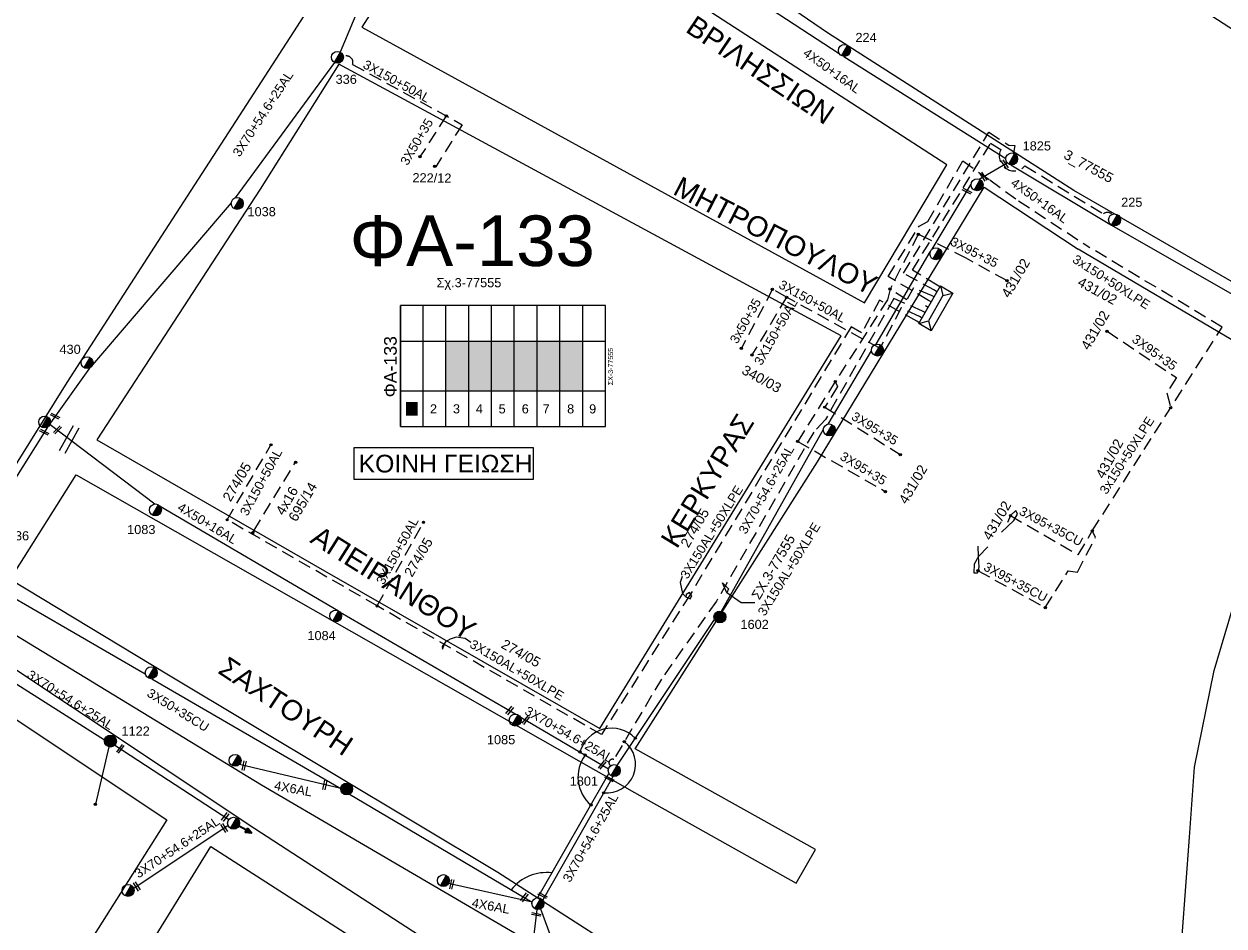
# Model space of a CAD drawing. Header units: millimetres. Extents: x 5016 to 7282, y 2879 to 3911.
# Drawn here: x 6681.6 to 6918.6, y 3088.2 to 3266.4 of the extents above; entities that cross this region are included whole.
import ezdxf
from ezdxf.enums import TextEntityAlignment as Align

# ---------------------------------------------------------------- set-up
doc = ezdxf.new("R2010")
doc.units = ezdxf.units.MM
doc.linetypes.add('DASHED', pattern=[19.05, 12.7, -6.35])
for name, color, linetype in [('Pillar OTE', 7, 'Continuous'), ('Άγνωστα', 7, 'Continuous'), ('Ασφαλειοκιβώτια Χ.Τ 9 αναχωρήσεων', 7, 'Continuous'), ('Γέφυρες Εναέριου Δικτύου', 7, 'Continuous'), ('Γυμνά εναέρια ΧΤ (3Φ)   3x50+35CU', 7, 'Continuous'), ('Γυμνά εναέρια ΧΤ και ΦΟΠ (3Φ)   4x50+16AL', 7, 'Continuous'), ('Επίτονοι', 7, 'Continuous'), ('Επιγραφές - Σχήματα', 7, 'Continuous'), ('Καλώδια ΧΤ   3x150+50AL', 7, 'DASHED'), ('Καλώδια ΧΤ   3x150+50CU', 7, 'DASHED'), ('Καλώδια ΧΤ   3x150AL+50XLPE', 7, 'DASHED'), ('Καλώδια ΧΤ   3x95+35 CU', 7, 'DASHED'), ('Καλώδια ΧΤ 3Χ50AL+35CU XLPE', 7, 'DASHED'), ('Μηχανική τομή', 7, 'Continuous'), ('Στύλος Ξύλινος', 7, 'Continuous'), ('Στύλος Ξύλινος @ 1', 7, 'Continuous'), ('Στύλος ΦΜ', 7, 'Continuous'), ('Στύλος ΦΜ @ 1', 7, 'Continuous'), ('Συνδέσεις', 7, 'Continuous'), ('Συνεστραμμένα ΧΤ   3x70+54.6+25 AL', 7, 'SYN_LINE'), ('Τομή', 7, 'Continuous'), ('Υποσταθμός πόλεως', 7, 'Continuous'), ('Υπόβαθρο ΔΕΗ', 7, 'Continuous'), ('Υπόγεια καλώδια Παροχών ΧΤ   4x16CU', 7, 'DASHED'), ('Υπόγεια καλώδια Παροχών ΧΤ   4x6', 7, 'DASHED')]:
    doc.layers.add(name, color=color, linetype=linetype)
doc.styles.get("Standard").update_dxf_attribs({"font": 'ARIAL.TTF'})
doc.linetypes.add('PRANES_1r', pattern='A,0.5,[137,SPECLINE.shx,S=1,R=180,X=0,Y=0],0.5', length=1)
doc.linetypes.add('SYN_LINE', pattern='A,0.5,-0.0001,["/\\/\\/\\/",Standard,S=0.1,R=0,X=0,Y=-0.05],-0.25', length=0.7501)

# ---------------------------------------------------------------- blocks, each defined once
blk = doc.blocks.new('ΥΠΑΡΧΩΝ ΤΣΙΜΕΝΤΕΝΙΟΣ ΣΤΥΛΟΣ')
at = {"layer": 'Στύλος ΦΜ'}
blk.add_hatch(color=7, dxfattribs=at).paths.add_polyline_path([(-1.29, -2.28, 0.574793), (2.62, 0, 0.268822), (1.3, 2.27)])
at = {"layer": 'Στύλος ΦΜ', "color": 7}
blk.add_line((-1.29, -2.28), (1.3, 2.27), dxfattribs=at)
blk.add_circle((0, 0), 2.62, dxfattribs=at)
at = {"layer": 'Στύλος ΦΜ', "flags": 4}
for tag, p in [('ΑΡΙΘΜΟΣ', (-4.68, 8.05)), ('ΤΥΠΟΣ', (-4.91, 3.03))]:
    blk.add_attdef(tag, p, '', height=4, dxfattribs=at)
blk = doc.blocks.new('ΥΠΑΡΧΩΝ ΞΥΛΙΝΟΣ ΣΤΥΛΟΣ')
at = {"layer": 'Στύλος Ξύλινος'}
h = blk.add_hatch(color=7, dxfattribs=at)
h.paths.add_polyline_path([(-2.62, 0, 0.270008), (-1.29, -2.28), (1.3, 2.27, 0.576266)])
h.paths.add_polyline_path([(-1.29, -2.28, 0.574793), (2.62, 0, 0.268822), (1.3, 2.27)])
at = {"layer": 'Στύλος Ξύλινος', "color": 7}
blk.add_line((-1.29, -2.28), (1.3, 2.27), dxfattribs=at)
blk.add_circle((0, 0), 2.62, dxfattribs=at)
at = {"layer": 'Στύλος Ξύλινος', "flags": 4}
for tag, p in [('ΑΡΙΘΜΟΣ', (-4.91, 8.6)), ('ΤΥΠΟΣ', (-4.85, 3.39))]:
    blk.add_attdef(tag, p, '', height=4, dxfattribs=at)
blk = doc.blocks.new('ΕΠΙΤΟΝΟΣ')
at = {"layer": 'Επίτονοι', "lineweight": 40, "ltscale": 40}
blk.add_hatch(color=256, dxfattribs=at).paths.add_polyline_path([(-1.13, 6.47), (0, 9.1), (1.13, 6.47)])
for p, q in [((-1.13, 6.47), (0, 9.1)), ((1.13, 6.47), (-1.13, 6.47)), ((-1.13, 6.47), (0, 6.47)), ((0, 9.1), (1.13, 6.47)), ((0, 6.47), (0, 0))]:
    blk.add_line(p, q, dxfattribs=at)
blk = doc.blocks.new('ΥΠΟΣΤΑΘΜΟΣ ΠΟΛΕΩΣ 8 ΑΝΑΧΩΡΗΣΕΩΝ')
at = {"layer": 'Υποσταθμός πόλεως', "linetype": 'Continuous', "ltscale": 40}
for p, q in [((-8.18, -2.82), (-8.18, -4)), ((-5.9, -2.82), (-5.9, -4)), ((-3.55, -2.82), (-3.55, -4)), ((-1.28, -2.82), (-1.28, -4)), ((1.23, -2.82), (1.23, -4)), ((3.56, -2.82), (3.56, -4)), ((6.03, -2.82), (6.03, -4)), ((8.16, -2.82), (8.16, -4))]:
    blk.add_line(p, q, dxfattribs=at)
blk.add_lwpolyline([(-8.57, 2.82), (8.57, 2.82), (8.57, -2.82), (-8.57, -2.82)], close=True, dxfattribs=at)
for points in [[(-5.75, 0), (-8.57, 2.82)], [(5.75, 0), (8.57, 2.82)], [(-8.57, -2.82), (-5.75, 0)], [(-5.75, 0), (5.75, 0)], [(8.57, -2.82), (5.75, 0)]]:
    blk.add_lwpolyline(points, dxfattribs=at)
at = {"layer": 'Υποσταθμός πόλεως', "linetype": 'SYN_LINE', "ltscale": 40, "flags": 1}
for tag, p in [('ΜΕΤΑΣΧΗΜΑΤΙΣΜΟΣ', (9.59, 1.44)), ('ΙΣΧΥΣ', (9.57, -1.35)), ('ΑΡΙΘΜΟΣ', (9.69, -4.07))]:
    blk.add_attdef(tag, p, '', height=1.8, dxfattribs=at)
blk = doc.blocks.new('ΑΣΦΑΛΕΙΟΚΙΒΩΤΙΟ ΥΠΟΣΤΑΘΜΟΥ 9 ΑΝΑΧΩΡΗΣΕΩΝ')
at = {"layer": 'Ασφαλειοκιβώτια Χ.Τ 9 αναχωρήσεων', "ltscale": 40}
for p, q in [((-23.8, 40.36), (24.02, 40.36)), ((-9.72, 40.36), (-9.72, -40.64)), ((9.94, 40.36), (9.94, -40.64)), ((-23.8, 31.36), (24.02, 31.36)), ((-23.8, 22.36), (24.02, 22.36)), ((-23.8, 13.36), (24.02, 13.36)), ((-23.8, 4.36), (24.02, 4.36)), ((-23.8, -4.64), (24.02, -4.64)), ((-23.8, -13.64), (24.02, -13.64)), ((-23.8, -22.64), (24.02, -22.64)), ((-23.8, -31.64), (24.02, -31.64))]:
    blk.add_line(p, q, dxfattribs=at)
at = {"layer": 'Ασφαλειοκιβώτια Χ.Τ 9 αναχωρήσεων'}
blk.add_lwpolyline([(-23.8, -40.64), (24.02, -40.64), (24.02, 40.36), (-23.8, 40.36)], close=True, dxfattribs=at)
for s, p in [('1', (-18.61, 37.24)), ('2', (-18.61, 28.67)), ('3', (-18.61, 19.6)), ('4', (-18.61, 10.58)), ('5', (-18.61, 1.57)), ('6', (-18.61, -7.57)), ('7', (-18.61, -15.81)), ('8', (-18.61, -25.5)), ('9', (-18.61, -34.19))]:
    blk.add_text(s, height=3.6, rotation=270, dxfattribs=at).set_placement(p)
at = {"layer": 'Ασφαλειοκιβώτια Χ.Τ 9 αναχωρήσεων', "ltscale": 40}
for tag, height, p in [('ΟΝΟΜΑ', 5, (-0.16, 44.31)), ('ΚΕΙΜΕΝΟ 1', 2, (17.06, 35.59)), ('ΚΕΙΜΕΝΟ 2', 2, (17.06, 26.88)), ('ΚΕΙΜΕΝΟ 3', 2, (17.06, 17.69)), ('ΚΕΙΜΕΝΟ 4', 2, (17.06, 8.71)), ('ΚΕΙΜΕΝΟ 5', 2, (17.06, -0.13)), ('ΚΕΙΜΕΝΟ 6', 2, (17.06, -9.05)), ('ΚΕΙΜΕΝΟ 7', 2, (17.06, -18.13)), ('ΚΕΙΜΕΝΟ 8', 2, (17.06, -26.85)), ('ΚΕΙΜΕΝΟ 9', 2, (17.06, -35.99)), ('ΣΧ', 2, (-0.1, -42.64))]:
    blk.add_attdef(tag, text='', height=height, dxfattribs=at).set_placement(p, align=Align.MIDDLE_CENTER)
blk = doc.blocks.new('ΜΗΧΑΝΙΚΗ ΤΟΜΗ')
at = {"layer": 'Μηχανική τομή', "ltscale": 40}
for p, q in [((-1.89, 0.78), (1.89, 0.78)), ((1.89, 0), (-1.89, 0))]:
    blk.add_line(p, q, dxfattribs=at)
blk = doc.blocks.new('ΤΟΜΗ')
at = {"layer": 'Τομή', "ltscale": 40}
for p, q in [((-5.68, 0), (5.68, 0)), ((5.68, -2.33), (-5.68, -2.33))]:
    blk.add_line(p, q, dxfattribs=at)
blk = doc.blocks.new('_ΣΥΝΔΕΣΗ')
at = {"layer": 'Συνδέσεις', "linetype": 'SYN_LINE', "ltscale": 40}
blk.add_hatch(color=256, dxfattribs=at).paths.add_polyline_path([(0.5, -0.01, 1), (-0.5, -0.01, 1)])
at = {"layer": 'Συνδέσεις'}
blk.add_circle((0, -0.01), 0.5, dxfattribs=at)

msp = doc.modelspace()

# ---------------------------------------------------------------- hatches: boundary and pattern name
at = {"layer": 'Pillar OTE', "lineweight": -3, "ltscale": 40}
h = msp.add_hatch(color=256, dxfattribs=at)
h.dxf.hatch_style = 1
h.paths.add_polyline_path([(6726.92, 3165.5), (6727, 3166.31), (6726.32, 3165.85)])
at = {"layer": 'Ασφαλειοκιβώτια Χ.Τ 9 αναχωρήσεων', "lineweight": -3}
for color, points in [(1, [(6769.43, 3203.76), (6764.93, 3203.76), (6764.93, 3193.94), (6769.43, 3193.94)]), (2, [(6773.93, 3203.76), (6769.43, 3203.76), (6769.43, 3193.94), (6773.93, 3193.94)]), (133, [(6778.43, 3203.76), (6773.93, 3203.76), (6773.93, 3193.94), (6778.43, 3193.94)]), (85, [(6782.93, 3203.76), (6778.43, 3203.76), (6778.43, 3193.94), (6782.93, 3193.94)]), (6, [(6787.43, 3203.76), (6782.93, 3203.76), (6782.93, 3193.94), (6787.43, 3193.94)]), (27, [(6791.93, 3203.76), (6787.43, 3203.76), (6787.43, 3193.94), (6791.93, 3193.94)]), (30, [(6757.04, 3189.04), (6759.34, 3189.04), (6759.34, 3191.75), (6757.04, 3191.75)])]:
    msp.add_hatch(color=color, dxfattribs=at).paths.add_polyline_path(points)

# ---------------------------------------------------------------- linework, layer by layer
at = {"layer": 'Pillar OTE', "lineweight": -3, "ltscale": 40}
msp.add_lwpolyline([(6726.32, 3165.85), (6727, 3166.31), (6726.92, 3165.5), (6726.32, 3165.85)], dxfattribs=at)
at = {"layer": 'Άγνωστα', "color": 133, "linetype": 'DASHED', "lineweight": -3, "ltscale": 0.2}
msp.add_lwpolyline([(6861.39, 3213.81), (6855.27, 3217.2), (6872.14, 3245.04), (6876.1, 3242.48), (6877.29, 3242.45), (6876.98, 3240.9)], dxfattribs=at)
at = {"layer": 'Άγνωστα', "color": 1, "linetype": 'DASHED', "lineweight": -3, "ltscale": 0.2}
msp.add_lwpolyline([(6861.95, 3214.8), (6857.06, 3217.82), (6872.49, 3242.86), (6874.53, 3241.66, 0.885857), (6879.27, 3238.39), (6894.75, 3228.9, -0.409799), (6896.45, 3228.79)], format="xyb", dxfattribs=at)
at = {"layer": 'Άγνωστα', "color": 30, "linetype": 'DASHED', "lineweight": -3, "ltscale": 0.2}
msp.add_lwpolyline([(6860.24, 3211.8), (6852.26, 3216.55), (6858.37, 3226.48), (6860.07, 3227.41), (6866.99, 3239.37), (6872.35, 3235.61), (6878.02, 3231.47), (6892.07, 3222.26)], dxfattribs=at)
at = {"layer": 'Άγνωστα', "color": 85, "linetype": 'DASHED', "lineweight": -3, "ltscale": 0.2}
msp.add_lwpolyline([(6829.4, 3214.01), (6823.27, 3202.37)], dxfattribs=at)
at = {"layer": 'Άγνωστα', "color": 85, "lineweight": -3}
msp.add_lwpolyline([(6698.38, 3123.62), (6695.7, 3112.29)], dxfattribs=at)
at = {"layer": 'Άγνωστα', "linetype": 'SYN_LINE', "lineweight": -3, "ltscale": 20}
msp.add_lwpolyline([(6783.63, 3091.62), (6789.68, 3075.19)], dxfattribs=at)
at = {"layer": 'Γέφυρες Εναέριου Δικτύου', "lineweight": -3}
for centre, radius, start, end in [((6797.65, 3120.77), 6.53, 44.481, 163.6436), ((6796.73, 3120.17), 5.65, 263.583, 52.4094), ((6798.21, 3117.68), 7.22, 143.2709, 229.8683), ((6784.76, 3090.04), 8.75, 82.6738, 142.3539)]:
    msp.add_arc(centre, radius, start, end, dxfattribs=at)
at = {"layer": 'Γυμνά εναέρια ΧΤ (3Φ)   3x50+35CU', "color": 85, "lineweight": -3}
for points in [[(6677.39, 3154.41), (6705.56, 3138.05)], [(6706.86, 3137.09), (6744.15, 3115.37)], [(6745.88, 3114.27), (6781.95, 3092.95)]]:
    msp.add_lwpolyline(points, dxfattribs=at)
at = {"layer": 'Γυμνά εναέρια ΧΤ και ΦΟΠ (3Φ)   4x50+16AL', "color": 133, "lineweight": -3}
for points in [[(6818.98, 3276.06), (6842.61, 3260.6)], [(6843.53, 3260.02), (6875.47, 3239.86)], [(6876.51, 3238.6), (6896.38, 3226.7), (6923.43, 3211.24), (6963.44, 3191.83)]]:
    msp.add_lwpolyline(points, dxfattribs=at)
at = {"layer": 'Γυμνά εναέρια ΧΤ και ΦΟΠ (3Φ)   4x50+16AL', "color": 85, "lineweight": -3}
for points in [[(6686.76, 3187.33), (6707.44, 3171.6)], [(6708.49, 3171.14), (6743.73, 3150.5)], [(6744.07, 3150.22), (6778.73, 3130.08)]]:
    msp.add_lwpolyline(points, dxfattribs=at)
at = {"layer": 'Επιγραφές - Σχήματα', "color": 190, "lineweight": -3}
msp.add_lwpolyline([(6746.72, 3176.5), (6782.23, 3176.5), (6782.23, 3182.68), (6746.72, 3182.68)], close=True, dxfattribs=at)
at = {"layer": 'Επιγραφές - Σχήματα', "lineweight": -3}
for points in [[(6874.63, 3166.02), (6877.07, 3168.31), (6877.79, 3169.58), (6877.49, 3170.32), (6876.42, 3169.3), (6875.8, 3167.96)], [(6871.93, 3163.11), (6870.08, 3161.24), (6869.23, 3159.72), (6869.18, 3157.98), (6869.88, 3157.98), (6870.25, 3159.15), (6870.08, 3161.24), (6870.01, 3163.29)], [(6811.59, 3157.29), (6811.2, 3156.09), (6811.64, 3153.89), (6812.27, 3153.25), (6813.18, 3152.86), (6813.51, 3153.47), (6813.05, 3154.11), (6812.37, 3153.7), (6812.27, 3153.25)], [(6825.95, 3152.08), (6823.22, 3152.08), (6820.42, 3154.05), (6819.55, 3156.03), (6820.71, 3154.81), (6820.42, 3154.05)], [(6769.83, 3144.27), (6768.71, 3145.05), (6766.94, 3145.31), (6765.77, 3144.92), (6764.83, 3144.39), (6764.18, 3143.48), (6764.28, 3142.93), (6764.83, 3144.39)]]:
    msp.add_lwpolyline(points, dxfattribs=at)
at = {"layer": 'Καλώδια ΧΤ   3x150+50AL', "color": 85, "lineweight": -3, "ltscale": 0.2}
for points in [[(6858.43, 3208.63), (6854.84, 3210.32), (6850.59, 3202.36), (6832.2, 3212.43), (6829.4, 3214.01)], [(6832.2, 3212.43), (6825.35, 3201.06)]]:
    msp.add_lwpolyline(points, dxfattribs=at)
at = {"layer": 'Καλώδια ΧΤ   3x150+50AL', "color": 27, "lineweight": -3, "ltscale": 0.2}
for points in [[(6721.72, 3168.48), (6730.36, 3183.29)], [(6751.35, 3151.48), (6760.5, 3167.99)]]:
    msp.add_lwpolyline(points, dxfattribs=at)
at = {"layer": 'Καλώδια ΧΤ   3x150+50CU', "color": 133, "lineweight": -3, "ltscale": 0.2}
msp.add_lwpolyline([(6744.66, 3259.93, -0.701284), (6746.5, 3258.44), (6768.13, 3246.53), (6762.91, 3238.23)], format="xyb", dxfattribs=at)
at = {"layer": 'Καλώδια ΧΤ   3x150AL+50XLPE', "color": 30, "linetype": 'DASHED', "lineweight": -3, "ltscale": 0.2}
msp.add_lwpolyline([(6883.29, 3151.15), (6887.83, 3158.4), (6889.62, 3158.11), (6893.22, 3165.08), (6892.57, 3166.3), (6918.22, 3206.56), (6892.07, 3222.26)], dxfattribs=at)
at = {"layer": 'Καλώδια ΧΤ   3x150AL+50XLPE', "color": 27, "lineweight": -3, "ltscale": 0.2}
msp.add_lwpolyline([(6857.9, 3207.71), (6850.56, 3211.87), (6847.02, 3205.39), (6844.94, 3206.59), (6813.09, 3153.62), (6795.63, 3126.04), (6751.35, 3151.48), (6721.72, 3168.48)], dxfattribs=at)
at = {"layer": 'Καλώδια ΧΤ   3x150AL+50XLPE', "color": 2, "lineweight": -3, "ltscale": 0.2}
msp.add_lwpolyline([(6859.04, 3209.7), (6853.37, 3212.2), (6839.86, 3188.26), (6837.55, 3185.82), (6818.34, 3152.38), (6807.48, 3137.02), (6798.09, 3121.12, 0.94595), (6797.46, 3119.89, 1.517951), (6797.46, 3119.89, -0.237698)], format="xyb", dxfattribs=at)
at = {"layer": 'Καλώδια ΧΤ   3x95+35 CU', "color": 6, "lineweight": -3, "ltscale": 0.2}
for points in [[(6875.7, 3215.72), (6867.66, 3220.14), (6858.2, 3224.89), (6852.63, 3214.06), (6852.14, 3211.96), (6841.8, 3195.8), (6834.4, 3183.97), (6851.71, 3174.06)], [(6860.8, 3212.79), (6857.24, 3214.28), (6855.93, 3211.96), (6852.63, 3214.06)], [(6841.8, 3195.8), (6842.27, 3194.82), (6839.73, 3190.73), (6854.65, 3181.36)]]:
    msp.add_lwpolyline(points, dxfattribs=at)
at = {"layer": 'Καλώδια ΧΤ   3x95+35 CU', "color": 30, "linetype": 'DASHED', "lineweight": -3, "ltscale": 0.2}
msp.add_lwpolyline([(6895.49, 3205.73), (6909.18, 3196.57), (6907.28, 3193.53), (6908.05, 3190.6)], dxfattribs=at)
at = {"layer": 'Καλώδια ΧΤ   3x95+35 CU', "color": 30, "lineweight": -3, "ltscale": 0.2}
for points in [[(6876.42, 3169.3), (6889.8, 3161.57), (6892.57, 3166.3)], [(6870.01, 3158.41), (6883.29, 3151.15)]]:
    msp.add_lwpolyline(points, dxfattribs=at)
at = {"layer": 'Καλώδια ΧΤ 3Χ50AL+35CU XLPE', "color": 133, "lineweight": -3, "ltscale": 0.2}
msp.add_line((6764.98, 3248.27), (6759.77, 3240.15), dxfattribs=at)
at = {"layer": 'Συνεστραμμένα ΧΤ   3x70+54.6+25 AL', "color": 133, "lineweight": -3, "ltscale": 20}
for points in [[(6762.15, 3304.12), (6744.07, 3260.86)], [(6742.91, 3258.82), (6723.3, 3232.07)], [(6870.23, 3235.75), (6875.77, 3238.99)], [(6722.54, 3231.08), (6695.16, 3199.1)], [(6694.51, 3198.43), (6686.85, 3187.62)], [(6686.26, 3186.77), (6673.98, 3167.37)]]:
    msp.add_lwpolyline(points, dxfattribs=at)
at = {"layer": 'Συνεστραμμένα ΧΤ   3x70+54.6+25 AL', "color": 85, "lineweight": -3, "ltscale": 20}
for points in [[(6860.93, 3221.92), (6868.64, 3234.76)], [(6849.92, 3203.17), (6860.58, 3221.42)], [(6840.38, 3187.38), (6848.96, 3201.83)], [(6819.36, 3150.41), (6839.46, 3186.41)], [(6798.72, 3119.96), (6817.96, 3148.79)], [(6673.27, 3140.33), (6697.52, 3124.98)], [(6779.6, 3129.53), (6797.03, 3119.29)], [(6699.53, 3123.95), (6722.07, 3109.27)], [(6783.1, 3093.84), (6797.11, 3118.38)], [(6721.89, 3108.12), (6703.27, 3095.64)]]:
    msp.add_lwpolyline(points, dxfattribs=at)
at = {"layer": 'Συνεστραμμένα ΧΤ   3x70+54.6+25 AL', "color": 2, "lineweight": -3, "ltscale": 20}
for points in [[(6784.05, 3093.35), (6797.92, 3117.78)], [(6782.88, 3091.5), (6779.86, 3066.12)]]:
    msp.add_lwpolyline(points, dxfattribs=at)
at = {"layer": 'Υπόβαθρο ΔΕΗ', "lineweight": -3}
msp.add_lwpolyline([(6673.2, 3168.53), (6690.1, 3195.61), (6707.4, 3222.32), (6730.68, 3258.35), (6761.22, 3305.73), (6718.59, 3335.58, -0.466945), (6718.92, 3346.14), (6744.39, 3363.21), (6708.37, 3364.82), (6660.55, 3369.04), (6616.27, 3372.85), (6576.5, 3376.32), (6557.14, 3377.81), (6559.24, 3339.62), (6563.77, 3301.43), (6565.87, 3274.83), (6566.68, 3251.54), (6567.23, 3218.06, 0.22479), (6568.56, 3215.37), (6604.89, 3199.39), (6647.58, 3179.96), (6673.2, 3168.53)], format="xyb", dxfattribs=at)
for points in [[(6888.9, 3233.54), (6840.31, 3264.7), (6778.25, 3307.17), (6730.11, 3340), (6730.41, 3340.76), (6777.31, 3371.69), (6802.34, 3349.77), (6838.65, 3318.18), (6929.04, 3259.72)], [(6881.74, 3084.95), (6836.39, 3035.28), (6774.43, 3076.73), (6727.2, 3107.45), (6672.84, 3143.57), (6675.52, 3148.39), (6728.5, 3116.11), (6778.48, 3086.9), (6821.28, 3060.21), (6825.43, 3066.56), (6775.16, 3098.78), (6710.14, 3137.77), (6678.9, 3156.66), (6691.91, 3177.36), (6746.3, 3146.38), (6802.19, 3114.64), (6834.07, 3096.7), (6837.88, 3103.33), (6802.32, 3123.26), (6838.31, 3179.92), (6871.22, 3234.22), (6889.75, 3221.92)], [(6627.49, 3007.5), (6590.12, 2986.49), (6577.72, 3036.2), (6577.95, 3037.95), (6578.81, 3039.67), (6625.41, 3091.53), (6631.24, 3096.76), (6639.13, 3101.44), (6645.28, 3106.19), (6651.07, 3114.9), (6666.19, 3138.22), (6709.79, 3109.19), (6682.67, 3066.29)], [(6694.47, 3064.95), (6718.51, 3103.97), (6754.02, 3081.12), (6772.68, 3069.2), (6762.93, 3057.87), (6738.24, 3029.91), (6711.55, 2993.64), (6694.75, 2970.34), (6675.16, 2943.71), (6635.42, 2894.56)]]:
    msp.add_lwpolyline(points, dxfattribs=at)
for points in [[(6847.57, 3211.36), (6863.85, 3238.62), (6771.24, 3298.58), (6769.59, 3298.24), (6754.41, 3275.42), (6748.34, 3265.77)], [(6728.22, 3233.81), (6695.99, 3184.27), (6740.97, 3158.43), (6795.35, 3127.25), (6843, 3204.81), (6743.77, 3258.51)]]:
    msp.add_lwpolyline(points, close=True, dxfattribs=at)
at = {"layer": 'Υπόβαθρο ΔΕΗ', "lineweight": -3, "ltscale": 0.2}
for points in [[(6929.04, 3259.72), (6923.25, 3241.72), (6923.18, 3213.76), (6888.9, 3233.54)], [(7044.56, 3139), (6962.43, 3190.34), (6921.47, 3203.25), (6889.75, 3221.92)]]:
    msp.add_lwpolyline(points, dxfattribs=at)
at = {"layer": 'Υπόβαθρο ΔΕΗ', "linetype": 'PRANES_1r', "lineweight": -3, "ltscale": 0.2}
msp.add_lwpolyline([(6870.56, 2902.75), (6871.28, 2912.57), (6871.94, 2921.53), (6874.21, 2927.89), (6879.69, 2939.06), (6884.33, 2947.11), (6887.21, 2954.28), (6890.25, 2965.04), (6892.32, 2971.74), (6895.37, 2979.77), (6896.29, 2984.5), (6896.32, 2998.31), (6896.16, 3009.61), (6897.05, 3017.84), (6898.8, 3025.02), (6903.5, 3039.65), (6909.06, 3066.16), (6910.3, 3086.28), (6911.75, 3105.8), (6912.78, 3119.62), (6916.65, 3138.74), (6923.17, 3160.61)], dxfattribs=at)
at = {"layer": 'Υπόγεια καλώδια Παροχών ΧΤ   4x16CU', "color": 27, "linetype": 'DASHED', "lineweight": -3, "ltscale": 0.2}
msp.add_lwpolyline([(6727, 3166.31), (6735.27, 3179.9)], dxfattribs=at)
at = {"layer": 'Υπόγεια καλώδια Παροχών ΧΤ   4x6', "color": 85, "linetype": 'Continuous', "lineweight": -3}
msp.add_lwpolyline([(6744.15, 3115.37), (6724.14, 3120.13)], dxfattribs=at)
at = {"layer": 'Υπόγεια καλώδια Παροχών ΧΤ   4x6', "color": 1, "linetype": 'Continuous', "lineweight": -3}
msp.add_lwpolyline([(6781.95, 3092.95), (6765.43, 3096.62)], dxfattribs=at)

# ---------------------------------------------------------------- block references
at = {"layer": 'Ασφαλειοκιβώτια Χ.Τ 9 αναχωρήσεων', "lineweight": -3, "xscale": 0.5, "yscale": 0.5, "zscale": 0.5, "rotation": 90}
msp.add_blockref('ΑΣΦΑΛΕΙΟΚΙΒΩΤΙΟ ΥΠΟΣΤΑΘΜΟΥ 9 ΑΝΑΧΩΡΗΣΕΩΝ', (6776.11, 3198.8), dxfattribs=at).add_auto_attribs({'ΟΝΟΜΑ': 'ΦΑ-133', 'ΣΧ': 'ΣΧ-3-77555'})
at = {"layer": 'Επίτονοι', "lineweight": -3, "xscale": 0.44999999999964, "yscale": 0.44999999999964, "zscale": 0.44999999999964, "rotation": 241.4078331862695}
msp.add_blockref('ΕΠΙΤΟΝΟΣ', (6722.99, 3108.54), dxfattribs=at)
at = {"layer": 'Μηχανική τομή', "lineweight": -3}
for p, xscale, yscale, zscale, rotation in [((6875.08, 3238.58), 0.5000000000003172, 0.5000000000003172, 0.5000000000003172, 303.9113686682521), ((6870.91, 3236.15), 0.5000000000003172, 0.5000000000003172, 0.5000000000003172, 303.9113686682521), ((6867.73, 3233.24), 0.5000000000003164, 0.5000000000003164, 0.5000000000003164, 333.0260046742604), ((6687.66, 3188.77), 0.5000000000003518, 0.5000000000003518, 0.5000000000003518, 334.1852982004288), ((6685.52, 3185.61), 0.5000000000003518, 0.5000000000003518, 0.5000000000003518, 334.1852982004288), ((6688.35, 3186.12), 0.5000000000002598, 0.5000000000002598, 0.5000000000002598, 45.83640782233464), ((6777.68, 3130.69), 0.5000000000002586, 0.5000000000002586, 0.5000000000002586, 51.40577151572486), ((6780.86, 3128.79), 0.5000000000002586, 0.5000000000002586, 0.5000000000002586, 51.40577151572486), ((6700.79, 3123.12), 0.5000000000002871, 0.5000000000002871, 0.5000000000002871, 53.60869337515514), ((6725.25, 3119.86), 0.5000000000002612, 0.5000000000002612, 0.5000000000002612, 77.51465303579567), ((6795.93, 3119.94), 0.5000000000002586, 0.5000000000002586, 0.5000000000002586, 51.40577151572486), ((6741.22, 3116.06), 0.5000000000002612, 0.5000000000002612, 0.5000000000002612, 77.51465303579567), ((6797.12, 3117.15), 0.5000000000003164, 0.5000000000003164, 0.5000000000003164, 333.0260046742604), ((6721.48, 3109.66), 0.5000000000002871, 0.5000000000002871, 0.5000000000002871, 53.60869337515514), ((6720.95, 3107.49), 0.5000000000001359, 0.5000000000001359, 0.5000000000001359, 301.938598938954), ((6766.26, 3096.43), 0.5000000000002612, 0.5000000000002612, 0.5000000000002612, 77.51465303579567), ((6703.72, 3095.95), 0.5000000000001359, 0.5000000000001359, 0.5000000000001359, 301.938598938954), ((6783.93, 3094.1), 0.5000000000003164, 0.5000000000003164, 0.5000000000003164, 333.0260046742604), ((6780.56, 3093.78), 0.5000000000002586, 0.5000000000002586, 0.5000000000002586, 51.40577151572486), ((6782.74, 3090.32), 0.5000000000003202, 0.5000000000003202, 0.5000000000003202, 349.4408862837246)]:
    msp.add_blockref('ΜΗΧΑΝΙΚΗ ΤΟΜΗ', p, dxfattribs=dict(at, xscale=xscale, yscale=yscale, zscale=zscale, rotation=rotation))
at = {"layer": 'Στύλος Ξύλινος @ 1', "lineweight": -3, "ltscale": 40}
ref = msp.add_blockref('ΥΠΑΡΧΩΝ ΞΥΛΙΝΟΣ ΣΤΥΛΟΣ', (6672.96, 3166.78), dxfattribs=dict(at, xscale=0.4499999999998181, yscale=0.4499999999998181, zscale=0.4499999999998181))
ref.add_attrib('ΤΥΠΟΣ', '1036', (6677.02, 3164.42), dxfattribs={"layer": 'Στύλος Ξύλινος', "height": 1.8, "flags": 4})
ref = msp.add_blockref('ΥΠΑΡΧΩΝ ΞΥΛΙΝΟΣ ΣΤΥΛΟΣ', (6819.03, 3149.28), dxfattribs=dict(at, xscale=0.4499999999998181, yscale=0.4499999999998181, zscale=0.4499999999998181))
ref.add_attrib('ΤΥΠΟΣ', '1602', (6823.09, 3146.92), dxfattribs={"layer": 'Στύλος Ξύλινος', "height": 1.8, "flags": 4})
ref = msp.add_blockref('ΥΠΑΡΧΩΝ ΞΥΛΙΝΟΣ ΣΤΥΛΟΣ', (6698.68, 3124.76), dxfattribs=dict(at, xscale=0.4499999999998181, yscale=0.4499999999998181, zscale=0.4499999999998181))
ref.add_attrib('ΤΥΠΟΣ', '1122', (6700.85, 3125.85), dxfattribs={"layer": 'Στύλος Ξύλινος', "height": 1.8, "flags": 4})
at = {"layer": 'Στύλος Ξύλινος @ 1', "lineweight": -3, "ltscale": 40, "xscale": 0.4499999999998181, "yscale": 0.4499999999998181, "zscale": 0.4499999999998181}
msp.add_blockref('ΥΠΑΡΧΩΝ ΞΥΛΙΝΟΣ ΣΤΥΛΟΣ', (6745.32, 3115.3), dxfattribs=at)
at = {"layer": 'Στύλος ΦΜ @ 1', "lineweight": -3, "ltscale": 40}
ref = msp.add_blockref('ΥΠΑΡΧΩΝ ΤΣΙΜΕΝΤΕΝΙΟΣ ΣΤΥΛΟΣ', (6843.63, 3261.19), dxfattribs=dict(at, xscale=0.4499999999998181, yscale=0.4499999999998181, zscale=0.4499999999998181))
ref.add_attrib('ΤΥΠΟΣ', '224', (6845.79, 3262.86), dxfattribs={"layer": 'Στύλος ΦΜ', "height": 1.8, "flags": 4})
ref = msp.add_blockref('ΥΠΑΡΧΩΝ ΤΣΙΜΕΝΤΕΝΙΟΣ ΣΤΥΛΟΣ', (6743.49, 3259.84), dxfattribs=dict(at, xscale=0.4499999999998181, yscale=0.4499999999998181, zscale=0.4499999999998181))
ref.add_attrib('ΤΥΠΟΣ', '336', (6743.14, 3254.6), dxfattribs={"layer": 'Στύλος ΦΜ', "height": 1.8, "flags": 4})
ref = msp.add_blockref('ΥΠΑΡΧΩΝ ΤΣΙΜΕΝΤΕΝΙΟΣ ΣΤΥΛΟΣ', (6876.65, 3239.77), dxfattribs=dict(at, xscale=0.4499999999998181, yscale=0.4499999999998181, zscale=0.4499999999998181))
ref.add_attrib('ΤΥΠΟΣ', '1825', (6878.81, 3241.44), dxfattribs={"layer": 'Στύλος ΦΜ', "height": 1.8, "flags": 4})
at = {"layer": 'Στύλος ΦΜ @ 1', "lineweight": -3, "ltscale": 40, "xscale": 0.4499999999998181, "yscale": 0.4499999999998181, "zscale": 0.4499999999998181}
for p in [(6869.81, 3234.65), (6861.68, 3221.02), (6850.13, 3202.01), (6685.68, 3187.8), (6840.62, 3186.23), (6706.72, 3138.26), (6723.3, 3120.96), (6722.99, 3108.54), (6764.42, 3097.21), (6702.16, 3095.25), (6783.09, 3092.66)]:
    msp.add_blockref('ΥΠΑΡΧΩΝ ΤΣΙΜΕΝΤΕΝΙΟΣ ΣΤΥΛΟΣ', p, dxfattribs=at)
at = {"layer": 'Στύλος ΦΜ @ 1', "lineweight": -3, "ltscale": 40}
ref = msp.add_blockref('ΥΠΑΡΧΩΝ ΤΣΙΜΕΝΤΕΝΙΟΣ ΣΤΥΛΟΣ', (6723.71, 3230.97), dxfattribs=dict(at, xscale=0.4499999999998181, yscale=0.4499999999998181, zscale=0.4499999999998181))
ref.add_attrib('ΤΥΠΟΣ', '1038', (6725.74, 3228.45), dxfattribs={"layer": 'Στύλος ΦΜ', "height": 1.8, "flags": 4})
ref = msp.add_blockref('ΥΠΑΡΧΩΝ ΤΣΙΜΕΝΤΕΝΙΟΣ ΣΤΥΛΟΣ', (6896.96, 3227.73), dxfattribs=dict(at, xscale=0.4499999999998181, yscale=0.4499999999998181, zscale=0.4499999999998181))
ref.add_attrib('ΑΡΙΘΜΟΣ', '225', (6898.27, 3230.32), dxfattribs={"layer": 'Στύλος ΦΜ', "height": 1.8, "flags": 4})
ref = msp.add_blockref('ΥΠΑΡΧΩΝ ΤΣΙΜΕΝΤΕΝΙΟΣ ΣΤΥΛΟΣ', (6694.06, 3199.52), dxfattribs=dict(at, xscale=0.4499999999998181, yscale=0.4499999999998181, zscale=0.4499999999998181))
ref.add_attrib('ΤΥΠΟΣ', '430', (6688.61, 3201.26), dxfattribs={"layer": 'Στύλος ΦΜ', "height": 1.8, "flags": 4})
ref = msp.add_blockref('ΥΠΑΡΧΩΝ ΤΣΙΜΕΝΤΕΝΙΟΣ ΣΤΥΛΟΣ', (6707.55, 3170.43), dxfattribs=dict(at, xscale=0.4499999999998181, yscale=0.4499999999998181, zscale=0.4499999999998181))
ref.add_attrib('ΤΥΠΟΣ', '1083', (6701.97, 3165.66), dxfattribs={"layer": 'Στύλος ΦΜ', "height": 1.8, "flags": 4})
ref = msp.add_blockref('ΥΠΑΡΧΩΝ ΤΣΙΜΕΝΤΕΝΙΟΣ ΣΤΥΛΟΣ', (6743.15, 3149.48), dxfattribs=dict(at, xscale=0.4499999999998181, yscale=0.4499999999998181, zscale=0.4499999999998181))
ref.add_attrib('ΤΥΠΟΣ', '1084', (6737.57, 3144.71), dxfattribs={"layer": 'Στύλος ΦΜ', "height": 1.8, "flags": 4})
ref = msp.add_blockref('ΥΠΑΡΧΩΝ ΤΣΙΜΕΝΤΕΝΙΟΣ ΣΤΥΛΟΣ', (6778.6, 3128.91), dxfattribs=dict(at, xscale=0.4499999999998181, yscale=0.4499999999998181, zscale=0.4499999999998181))
ref.add_attrib('ΤΥΠΟΣ', '1085', (6773.02, 3124.14), dxfattribs={"layer": 'Στύλος ΦΜ', "height": 1.8, "flags": 4})
ref = msp.add_blockref('ΥΠΑΡΧΩΝ ΤΣΙΜΕΝΤΕΝΙΟΣ ΣΤΥΛΟΣ', (6798.15, 3118.93), dxfattribs=dict(at, xscale=0.4499999999998181, yscale=0.4499999999998181, zscale=0.4499999999998181))
ref.add_attrib('ΤΥΠΟΣ', '1801', (6789.37, 3115.96), dxfattribs={"layer": 'Στύλος ΦΜ', "height": 1.8, "flags": 4})
at = {"layer": 'Συνδέσεις', "lineweight": -3, "xscale": 0.4499999999998181, "yscale": 0.4499999999998181, "zscale": 0.4499999999998181}
for p in [(6764.98, 3248.27), (6759.8, 3240.2), (6762.7, 3238.33), (6858.2, 3224.89), (6875.7, 3215.72), (6829.4, 3214.01), (6852.63, 3214.06), (6832.2, 3212.43), (6895.49, 3205.73), (6823.27, 3202.37), (6825.35, 3201.06), (6841.8, 3195.8), (6839.73, 3190.73), (6908.05, 3190.6), (6730.36, 3183.29), (6834.4, 3183.97), (6854.65, 3181.36), (6735.25, 3179.86), (6851.71, 3174.06), (6721.72, 3168.48), (6876.42, 3169.3), (6760.5, 3167.99), (6892.57, 3166.3), (6870.01, 3158.41), (6751.35, 3151.48), (6883.29, 3151.15), (6800.18, 3124.66), (6802.31, 3125.35), (6791.39, 3122.61), (6792.42, 3122), (6796.09, 3114.55), (6695.7, 3112.29), (6793.56, 3112.16)]:
    msp.add_blockref('_ΣΥΝΔΕΣΗ', p, dxfattribs=at)
at = {"layer": 'Τομή', "lineweight": -3, "xscale": 0.4999999999999538, "yscale": 0.4999999999999538, "zscale": 0.4999999999999538, "rotation": 240.697295355505}
msp.add_blockref('ΤΟΜΗ', (6691.03, 3184.08), dxfattribs=at)
at = {"layer": 'Υποσταθμός πόλεως', "lineweight": -3, "xscale": 0.4999999999995588, "yscale": 0.4999999999995588, "zscale": 0.4999999999995588, "rotation": 240.2666726919489}
msp.add_blockref('ΥΠΟΣΤΑΘΜΟΣ ΠΟΛΕΩΣ 8 ΑΝΑΧΩΡΗΣΕΩΝ', (6861.66, 3210.26), dxfattribs=at)

# ---------------------------------------------------------------- texts
at = {"layer": 'Γυμνά εναέρια ΧΤ (3Φ)   3x50+35CU', "color": 7, "lineweight": -3, "insert": (6706.65, 3135.28), "char_height": 1.8, "width": 168.3718, "attachment_point": 1, "rotation": 328.2886}
msp.add_mtext('3X50+35CU', dxfattribs=at)
at = {"layer": 'Γυμνά εναέρια ΧΤ και ΦΟΠ (3Φ)   4x50+16AL', "color": 7, "lineweight": -3, "char_height": 1.8, "width": 168.3718, "attachment_point": 1}
for insert, rotation in [((6836.34, 3261.77), 324.2012), ((6877.35, 3236.13), 324.2012), ((6712.67, 3171.99), 328.5826)]:
    msp.add_mtext('4X50+16AL', dxfattribs=dict(at, insert=insert, rotation=rotation))
at = {"layer": 'Επιγραφές - Σχήματα', "color": 7, "lineweight": -3, "width": 168.3718, "attachment_point": 1}
for s, insert, char_height, rotation in [('ΒΡΙΛΗΣΣΙΩΝ', (6814.26, 3268.33), 4, 326.1377), ('ΜΗΤΡΟΠΟΥΛΟΥ', (6811.36, 3236.47), 4, 332.7183), ('3x50+35', (6820.88, 3204), 1.8, 60.377), ('ΚΕΡΚΥΡΑΣ', (6807.13, 3164.66), 4, 58.5749), ('ΑΠΕΙΡΑΝΘΟΥ', (6740.02, 3167.52), 4, 327.779), ('ΣΑΧΤΟΥΡΗ', (6721.89, 3141.67), 4, 326.386)]:
    msp.add_mtext(s, dxfattribs=dict(at, insert=insert, char_height=char_height, rotation=rotation))
at = {"layer": 'Επιγραφές - Σχήματα', "color": 7, "lineweight": -3, "insert": (6745.91, 3228.6), "char_height": 10, "width": 168.3718, "attachment_point": 1}
msp.add_mtext('ΦΑ-133', dxfattribs=at)
at = {"layer": 'Επιγραφές - Σχήματα', "color": 190, "lineweight": -3, "insert": (6747.68, 3181.33), "char_height": 3.5, "width": 35.1311, "attachment_point": 1}
msp.add_mtext('KOINH ΓΕΙΩΣΗ', dxfattribs=at)
at = {"layer": 'Καλώδια ΧΤ   3x150+50AL', "color": 7, "lineweight": -3, "char_height": 1.8, "width": 168.3718, "attachment_point": 1}
for s, insert, rotation in [('3X150+50AL', (6749.23, 3259.43), 331.1622), ('3X50+35', (6755.79, 3239.25), 59.3932), ('{\\H1.083x;\\C256;3_77555}', (6887.67, 3241.71), 331.4634), ('222/12', (6758.33, 3236.97), 359.247), ('{\\H1.083x;\\C256;431/02}', (6874.49, 3213.13), 59.7771), ('3X150+50AL', (6831.35, 3215.96), 331.1622), ('{\\H1.083x;\\C256;431/02}', (6890.4, 3216.56), 331.4634), ('3X150+50AL', (6825.68, 3199.71), 60.377), ('{\\H1.083x;\\C256;431/02}', (6890.19, 3202.83), 59.7771), ('{\\H1.083x;\\C256;340/03}', (6824.09, 3199.16), 331.34), ('{\\H1.083x;\\C256;431/02}', (6893.11, 3177.37), 61.4634), ('3X150+50AL', (6724.13, 3169.93), 61.4754), ('{\\H1.083x;\\C256;274/05}', (6720.71, 3172.88), 59.6849), ('{\\H1.083x;\\C256;431/02}', (6854.22, 3172.39), 59.7771), ('{\\H1.083x;\\C256;695/14}', (6733.7, 3168.93), 59.6849), ('{\\H1.083x;\\C256;4x16}', (6731.19, 3170.19), 59.6849), ('{\\H1.083x;\\C256;274/05}', (6811.14, 3163.79), 59.7771), ('{\\H1.083x;\\C256;431/02}', (6870.79, 3165.24), 59.7771), ('3X150+50AL', (6751.05, 3156.36), 61.4754), ('{\\H1.083x;\\C256;274/05}', (6756.55, 3157.99), 59.6849), ('{\\H1.083x;\\C256;ΣΧ.3-77555}', (6825.14, 3153.5), 59.7771), ('{\\H1.083x;\\C256;274/05}', (6776.59, 3145.01), 330.9349)]:
    msp.add_mtext(s, dxfattribs=dict(at, insert=insert, rotation=rotation))
at = {"layer": 'Καλώδια ΧΤ   3x150+50AL', "color": 7, "lineweight": -3, "insert": (6763.07, 3216.22), "char_height": 1.8, "width": 168.3718, "attachment_point": 1}
msp.add_mtext('Σχ.3-77555', dxfattribs=at)
at = {"layer": 'Καλώδια ΧΤ   3x150AL+50XLPE', "color": 7, "lineweight": -3, "char_height": 1.8, "width": 27.8484, "attachment_point": 5}
for insert, rotation in [((6817.4, 3166.04), 58.2749), ((6832.69, 3158.73), 58.2749), ((6778.96, 3138.8), 329.4328)]:
    msp.add_mtext('3X150AL+50XLPE', dxfattribs=dict(at, insert=insert, rotation=rotation))
at = {"layer": 'Καλώδια ΧΤ   3x95+35 CU', "color": 7, "lineweight": -3, "char_height": 1.8, "width": 168.3718, "attachment_point": 1}
for s, insert, rotation in [('3X95+35', (6865.18, 3224.45), 332.9489), ('3x150+50XLPE', (6889.46, 3220.98), 327.2365), ('3X95+35', (6901.27, 3205.24), 324.4771), ('3X95+35', (6845.77, 3189.94), 328.7249), ('3x150+50XLPE', (6893.89, 3174.33), 57.2365), ('3X95+35', (6843.5, 3182.05), 328.7249), ('3X95+35CU', (6878.78, 3171.22), 332.0944), ('3X95+35CU', (6871.77, 3160.21), 332.0944)]:
    msp.add_mtext(s, dxfattribs=dict(at, insert=insert, rotation=rotation))
at = {"layer": 'Συνεστραμμένα ΧΤ   3x70+54.6+25 AL', "color": 7, "lineweight": -3, "char_height": 1.8, "width": 168.3718, "attachment_point": 1}
for insert, rotation in [((6722.67, 3241.01), 56.8018), ((6822.61, 3166.37), 60.5853), ((6682.99, 3138.92), 327.5579), ((6781.21, 3131.75), 330.0009), ((6787.88, 3097.58), 60.5853), ((6703.21, 3099.09), 33.8194)]:
    msp.add_mtext('3X70+54.6+25AL', dxfattribs=dict(at, insert=insert, rotation=rotation))
at = {"layer": 'Υπόγεια καλώδια Παροχών ΧΤ   4x6', "color": 7, "lineweight": -3, "char_height": 1.8, "width": 168.3718, "attachment_point": 1, "rotation": 349.5971}
for insert in [(6731.22, 3116.94), (6770.25, 3093.76)]:
    msp.add_mtext('4X6AL', dxfattribs=dict(at, insert=insert))

doc.saveas('drawing.dxf')
